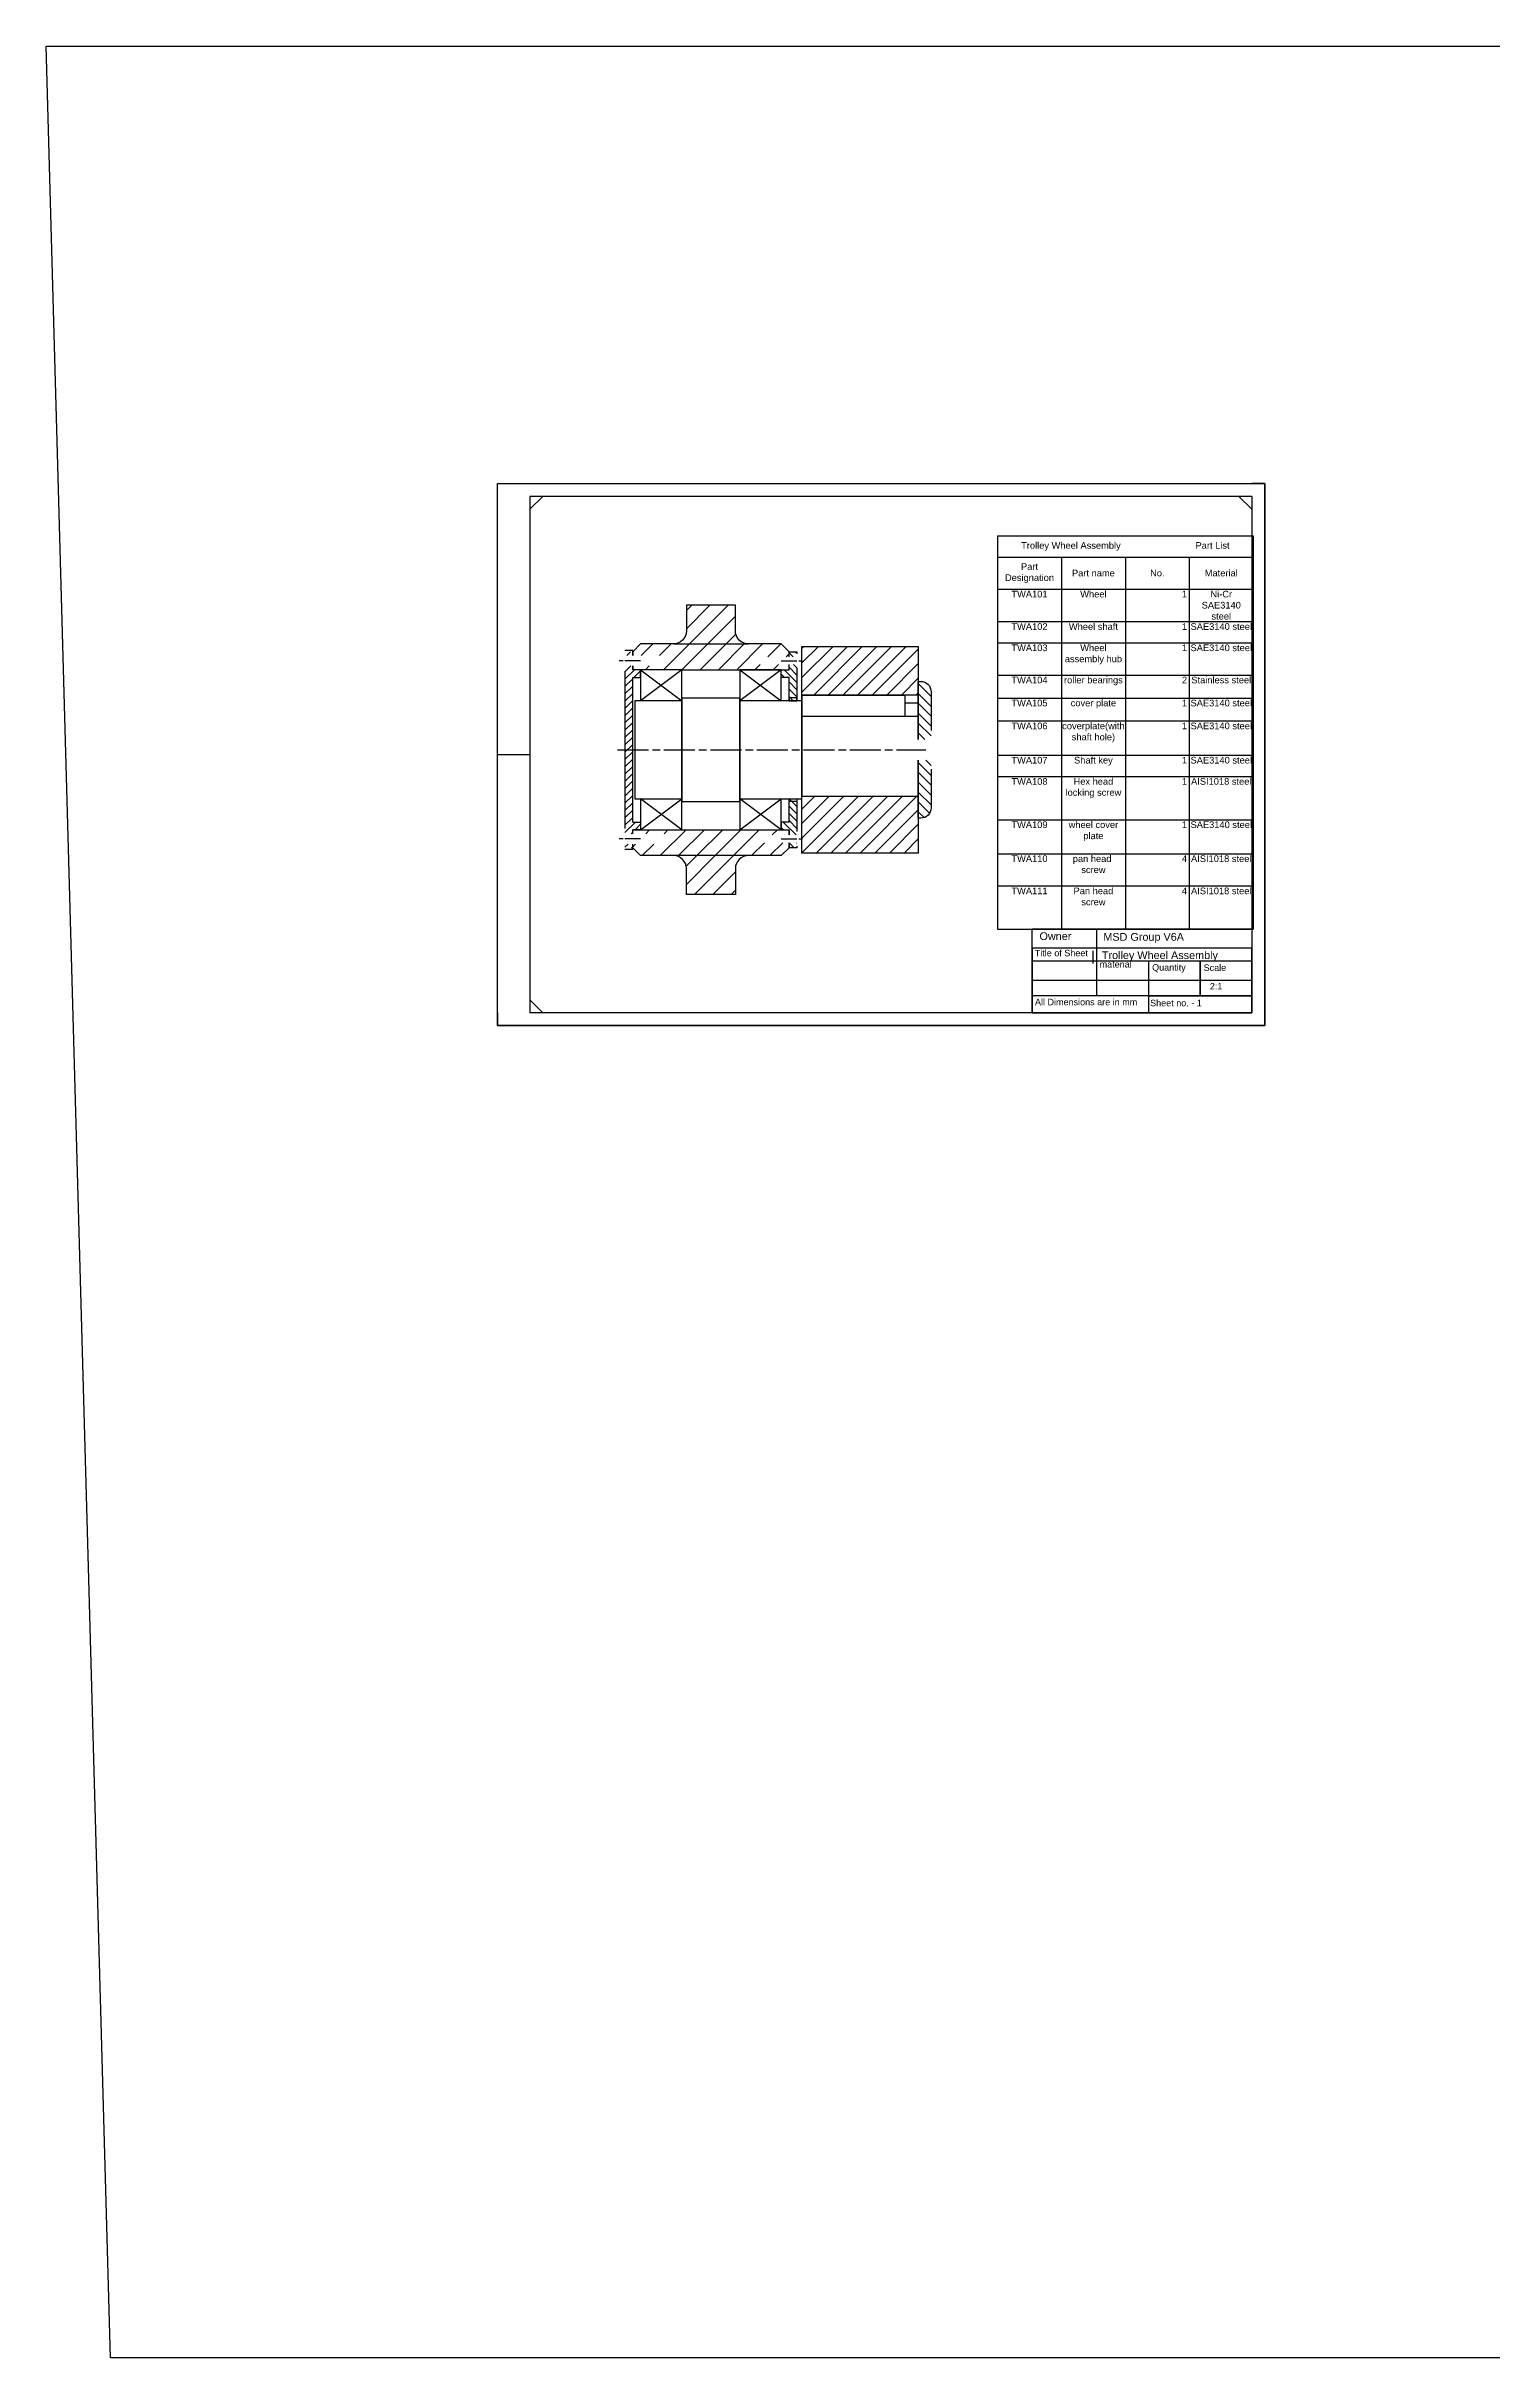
# Model space of a CAD drawing. Header units: millimetres. Extents: x -15074 to 21675, y -7568 to 6574.
# Drawn here: x -6996 to -6436, y 1935 to 2831 of the extents above; entities that cross this region are included whole.
import ezdxf

# ---------------------------------------------------------------- set-up
doc = ezdxf.new("R2010")
doc.units = ezdxf.units.MM
doc.linetypes.add('AM_ISO08W050', pattern=[18, 12, -1.5, 3, -1.5])
doc.linetypes.add('AM_ISO08W050x2', pattern=[9, 6, -0.75, 1.5, -0.75])
doc.layers.add('AM_7', color=142, linetype='AM_ISO08W050', lineweight=25)
doc.layers.add('AM_8', color=1, linetype='Continuous', lineweight=25)
doc.styles.get("Standard").update_dxf_attribs({"font": 'arial.ttf'})
pattern_1 = [(45, (1793.63, 137.725), (-3.535534, 3.535534), [])]
pattern_2 = [(45, (1793.6302, 137.725), (-2.8284271, 2.8284271), [])]
pattern_3 = [(135, (1793.6302, 137.725), (-1.41421356, -1.41421356), [])]
pattern_4 = [(135, (1793.6302, 137.725), (-1.9091883, -1.9091883), [])]

# ---------------------------------------------------------------- blocks, each defined once
blk = doc.blocks.new('*T3')
at = {"color": 0, "linetype": 'ByBlock', "lineweight": -2, "transparency": 16777216}
for p, q in [((0, 0), (98.99, 0)), ((0, 0), (0, -152.35)), ((98.99, 0), (98.99, -152.35)), ((0, -8.19), (98.99, -8.19)), ((24.75, -8.19), (24.75, -152.35)), ((49.49, -8.19), (49.49, -152.35)), ((74.24, -8.19), (74.24, -152.35)), ((0, -20.63), (98.99, -20.63)), ((0, -33.19), (98.99, -33.19)), ((0, -41.43), (98.99, -41.43)), ((0, -53.91), (98.99, -53.91)), ((0, -62.81), (98.99, -62.81)), ((0, -71.67), (98.99, -71.67)), ((0, -84.95), (98.99, -84.95)), ((0, -93.19), (98.99, -93.19)), ((0, -109.96), (98.99, -109.96)), ((0, -123.11), (98.99, -123.11)), ((0, -135.59), (98.99, -135.59)), ((0, -152.35), (98.99, -152.35))]:
    blk.add_line(p, q, dxfattribs=at)
at = {"color": 0, "transparency": 16777216}
for s, insert, char_height, width, attachment_point in [('Trolley Wheel Assembly                             Part List', (49.49, -4.1), 2.5731, 97.7016, 5), ('Part Designation', (12.37, -14.41), 2.5731, 23.4605, 5), ('Part name', (37.12, -14.41), 2.573, 23.4605, 5), ('No.', (61.87, -14.41), 2.573, 23.4605, 5), ('Material', (86.61, -14.41), 2.573, 23.4605, 5), ('{\\C256;\\c0;TWA}101', (12.37, -21.27), 2.5731, 23.0316, 2), ('Wheel', (37.12, -21.27), 2.573, 23.0316, 2), ('1', (73.38, -21.27), 2.57, 23.0316, 3), ('Ni-Cr SAE3140 steel', (86.61, -21.27), 2.5731, 23.0316, 2), ('{\\C256;\\c0;TWA}102', (12.37, -33.84), 2.5731, 23.0316, 2), ('Wheel shaft', (37.12, -33.84), 2.5731, 23.0316, 2), ('1', (73.38, -33.84), 2.57, 23.0316, 3), ('SAE3140 steel', (86.61, -33.84), 2.5731, 23.0316, 2), ('{\\C256;\\c0;TWA}103', (12.37, -42.07), 2.5731, 23.0316, 2), ('Wheel assembly hub', (37.12, -42.07), 2.5731, 23.0316, 2), ('1', (73.38, -42.07), 2.57, 23.0316, 3), ('SAE3140 steel', (86.61, -42.07), 2.5731, 23.0316, 2), ('{\\C256;\\c0;TWA}104', (12.37, -54.55), 2.5731, 23.0316, 2), ('roller bearings', (37.12, -54.55), 2.5731, 23.0316, 2), ('2', (73.38, -54.55), 2.57, 23.0316, 3), ('Stainless steel', (86.61, -54.55), 2.5731, 23.0316, 2), ('{\\C256;\\c0;TWA}105', (12.37, -63.45), 2.5731, 23.0316, 2), ('cover plate', (37.12, -63.45), 2.5731, 23.0316, 2), ('1', (73.38, -63.45), 2.57, 23.0316, 3), ('SAE3140 steel', (86.61, -63.45), 2.5731, 23.0316, 2), ('{\\C256;\\c0;TWA}106', (12.37, -72.32), 2.5731, 23.0316, 2), ('coverplate(with shaft hole)', (37.12, -72.32), 2.5731, 23.0316, 2), ('1', (73.38, -72.32), 2.57, 23.0316, 3), ('SAE3140 steel', (86.61, -72.32), 2.5731, 23.0316, 2), ('{\\C256;\\c0;TWA}107', (12.37, -85.6), 2.5731, 23.0316, 2), ('Shaft key', (37.12, -85.6), 2.573, 23.0316, 2), ('1', (73.38, -85.6), 2.57, 23.0316, 3), ('SAE3140 steel', (86.61, -85.6), 2.5731, 23.0316, 2), ('{\\C256;\\c0;TWA}108', (12.37, -93.83), 2.5731, 23.0316, 2), ('Hex head locking screw', (37.12, -93.83), 2.5731, 23.0316, 2), ('1', (73.38, -93.83), 2.57, 23.0316, 3), ('AISI1018 steel', (86.61, -93.83), 2.5731, 23.0316, 2), ('{\\C256;\\c0;TWA}109', (12.37, -110.6), 2.5731, 23.0316, 2), ('wheel cover plate', (37.12, -110.6), 2.5731, 23.0316, 2), ('1', (73.38, -110.6), 2.57, 23.0316, 3), ('SAE3140 steel', (86.61, -110.6), 2.5731, 23.0316, 2), ('{\\C256;\\c0;TWA}110', (12.37, -123.75), 2.5731, 23.0316, 2), ('pan head  screw', (37.12, -123.75), 2.5731, 23.0316, 2), ('4', (73.38, -123.75), 2.57, 23.0316, 3), ('AISI1018 steel', (86.61, -123.75), 2.5731, 23.0316, 2), ('{\\C256;\\c0;TWA}111', (12.37, -136.23), 2.5731, 23.0316, 2), ('Pan head screw', (37.12, -136.23), 2.5731, 23.0316, 2), ('4', (73.38, -136.23), 2.57, 23.0316, 3), ('AISI1018 steel', (86.61, -136.23), 2.5731, 23.0316, 2)]:
    blk.add_mtext(s, dxfattribs=dict(at, insert=insert, char_height=char_height, width=width, attachment_point=attachment_point))

msp = doc.modelspace()

# ---------------------------------------------------------------- hatches: boundary and pattern name
at = {"layer": 'AM_8', "true_color": 0x000000}
h = msp.add_hatch(dxfattribs=at)
h.set_pattern_fill('_U', color=18, scale=5, angle=45, style=0, pattern_type=0)
h.set_pattern_definition(pattern_1)
edge = h.paths.add_edge_path()
edge.add_line((-6729.614, 2604.279), (-6729.614, 2614.279))
edge.add_line((-6729.614, 2614.279), (-6748.614, 2614.279))
edge.add_line((-6748.614, 2614.279), (-6748.614, 2604.279))
edge.add_arc((-6753.614, 2604.279), 5, -90, 0, ccw=False)
edge.add_line((-6753.614, 2599.279), (-6724.614, 2599.279))
edge.add_arc((-6724.614, 2604.279), 5, 180, 270, ccw=False)
h = msp.add_hatch(dxfattribs=at)
h.set_pattern_fill('_U', color=18, scale=5, angle=45, style=0, pattern_type=0)
h.set_pattern_definition(pattern_1)
edge = h.paths.add_edge_path(flags=0)
edge.add_line((-6769.364, 2590.779), (-6756.964, 2590.779))
edge.add_line((-6756.964, 2590.779), (-6756.364, 2591.379))
edge.add_line((-6756.364, 2591.379), (-6756.364, 2594.179))
edge.add_line((-6756.364, 2594.179), (-6756.964, 2594.779))
edge.add_line((-6756.964, 2594.779), (-6769.364, 2594.779))
edge.add_line((-6769.364, 2596.279), (-6769.364, 2594.779))
edge.add_line((-6766.364, 2599.279), (-6769.364, 2596.279))
edge.add_line((-6711.864, 2599.279), (-6766.364, 2599.279))
edge.add_line((-6708.864, 2596.279), (-6711.864, 2599.279))
edge.add_line((-6708.864, 2594.279), (-6708.864, 2596.279))
edge.add_line((-6708.864, 2594.279), (-6721.424, 2594.279))
edge.add_line((-6721.424, 2594.279), (-6721.864, 2593.839))
edge.add_line((-6721.864, 2593.839), (-6721.864, 2591.719))
edge.add_line((-6721.864, 2591.719), (-6721.424, 2591.279))
edge.add_line((-6721.424, 2591.279), (-6708.864, 2591.279))
edge.add_line((-6708.864, 2589.279), (-6708.864, 2591.279))
edge.add_line((-6769.364, 2589.279), (-6708.864, 2589.279))
edge.add_line((-6769.364, 2590.779), (-6769.364, 2589.279))
edge = h.paths.add_edge_path(flags=0)
edge.add_line((-6708.864, 2594.279), (-6721.424, 2594.279))
edge.add_line((-6708.864, 2591.279), (-6708.864, 2594.279))
edge.add_line((-6721.424, 2591.279), (-6708.864, 2591.279))
edge.add_line((-6721.864, 2591.719), (-6721.424, 2591.279))
edge.add_line((-6721.864, 2593.839), (-6721.864, 2591.719))
edge.add_line((-6721.424, 2594.279), (-6721.864, 2593.839))
edge = h.paths.add_edge_path(flags=0)
edge.add_line((-6769.364, 2590.779), (-6756.964, 2590.779))
edge.add_line((-6769.364, 2594.779), (-6769.364, 2590.779))
edge.add_line((-6756.964, 2594.779), (-6769.364, 2594.779))
edge.add_line((-6756.364, 2594.179), (-6756.964, 2594.779))
edge.add_line((-6756.364, 2591.379), (-6756.364, 2594.179))
edge.add_line((-6756.964, 2590.779), (-6756.364, 2591.379))
edge = h.paths.add_edge_path(flags=0)
edge.add_line((-6708.864, 2594.279), (-6721.424, 2594.279))
edge.add_line((-6708.864, 2591.279), (-6708.864, 2594.279))
edge.add_line((-6721.424, 2591.279), (-6708.864, 2591.279))
edge.add_line((-6721.864, 2591.719), (-6721.424, 2591.279))
edge.add_line((-6721.864, 2593.839), (-6721.864, 2591.719))
edge.add_line((-6721.424, 2594.279), (-6721.864, 2593.839))
edge = h.paths.add_edge_path(flags=0)
edge.add_line((-6769.364, 2590.779), (-6756.964, 2590.779))
edge.add_line((-6769.364, 2594.779), (-6769.364, 2590.779))
edge.add_line((-6756.964, 2594.779), (-6769.364, 2594.779))
edge.add_line((-6756.364, 2594.179), (-6756.964, 2594.779))
edge.add_line((-6756.364, 2591.379), (-6756.364, 2594.179))
edge.add_line((-6756.964, 2590.779), (-6756.364, 2591.379))
h = msp.add_hatch(dxfattribs=at)
h.set_pattern_fill('_U', color=18, scale=4, angle=45, style=0, pattern_type=0)
h.set_pattern_definition(pattern_2)
edge = h.paths.add_edge_path(flags=0)
edge.add_line((-6703.864, 2598.279), (-6703.864, 2579.609))
edge.add_line((-6658.864, 2598.279), (-6703.864, 2598.279))
edge.add_line((-6658.864, 2579.609), (-6658.864, 2598.279))
edge.add_line((-6703.864, 2579.609), (-6658.864, 2579.609))
h = msp.add_hatch(dxfattribs=at)
h.set_pattern_fill('_U', color=18, scale=2, angle=45, style=0, pattern_type=0)
h.set_pattern_definition([(45, (1793.6302, 137.725), (-1.41421356, 1.41421356), [])])
edge = h.paths.add_edge_path(flags=0)
edge.add_line((-6769.364, 2594.779), (-6772.364, 2594.779))
edge.add_line((-6772.364, 2596.279), (-6772.364, 2594.779))
edge.add_line((-6769.364, 2596.279), (-6772.364, 2596.279))
edge.add_line((-6769.364, 2594.779), (-6769.364, 2596.279))
edge = h.paths.add_edge_path(flags=0)
edge.add_line((-6772.364, 2590.779), (-6769.364, 2590.779))
edge.add_line((-6769.364, 2589.279), (-6769.364, 2590.779))
edge.add_line((-6766.364, 2589.279), (-6769.364, 2589.279))
edge.add_line((-6766.364, 2586.279), (-6766.364, 2589.279))
edge.add_line((-6769.364, 2586.279), (-6766.364, 2586.279))
edge.add_line((-6769.364, 2530.279), (-6769.364, 2586.279))
edge.add_line((-6766.364, 2530.279), (-6769.364, 2530.279))
edge.add_line((-6766.364, 2527.279), (-6766.364, 2530.279))
edge.add_line((-6769.364, 2527.279), (-6766.364, 2527.279))
edge.add_line((-6769.364, 2525.779), (-6769.364, 2527.279))
edge.add_line((-6769.364, 2525.779), (-6772.364, 2525.779))
edge.add_line((-6772.364, 2590.779), (-6772.364, 2525.779))
edge = h.paths.add_edge_path(flags=0)
edge.add_line((-6772.364, 2521.779), (-6772.364, 2520.279))
edge.add_line((-6772.364, 2521.779), (-6769.364, 2521.779))
edge.add_line((-6769.364, 2520.279), (-6769.364, 2521.779))
edge.add_line((-6772.364, 2520.279), (-6769.364, 2520.279))
edge = h.paths.add_edge_path(flags=0)
edge.add_line((-6772.364, 2521.779), (-6769.364, 2521.779))
edge.add_line((-6772.364, 2525.779), (-6772.364, 2521.779))
edge.add_line((-6769.364, 2525.779), (-6772.364, 2525.779))
edge.add_line((-6769.364, 2521.779), (-6769.364, 2525.779))
edge = h.paths.add_edge_path(flags=0)
edge.add_line((-6772.364, 2590.779), (-6769.364, 2590.779))
edge.add_line((-6772.364, 2594.779), (-6772.364, 2590.779))
edge.add_line((-6769.364, 2594.779), (-6772.364, 2594.779))
edge.add_line((-6769.364, 2590.779), (-6769.364, 2594.779))
edge = h.paths.add_edge_path(flags=0)
edge.add_line((-6772.364, 2521.779), (-6769.364, 2521.779))
edge.add_line((-6772.364, 2525.779), (-6772.364, 2521.779))
edge.add_line((-6769.364, 2525.779), (-6772.364, 2525.779))
edge.add_line((-6769.364, 2521.779), (-6769.364, 2525.779))
edge = h.paths.add_edge_path(flags=0)
edge.add_line((-6772.364, 2590.779), (-6769.364, 2590.779))
edge.add_line((-6772.364, 2594.779), (-6772.364, 2590.779))
edge.add_line((-6769.364, 2594.779), (-6772.364, 2594.779))
edge.add_line((-6769.364, 2590.779), (-6769.364, 2594.779))
h = msp.add_hatch(dxfattribs=at)
h.set_pattern_fill('_U', color=18, scale=2, angle=135, style=0, pattern_type=0)
h.set_pattern_definition(pattern_3)
edge = h.paths.add_edge_path(flags=0)
edge.add_line((-6705.864, 2594.279), (-6708.864, 2594.279))
edge.add_line((-6708.864, 2596.279), (-6708.864, 2594.279))
edge.add_line((-6705.864, 2596.279), (-6708.864, 2596.279))
edge.add_line((-6705.864, 2594.279), (-6705.864, 2596.279))
edge = h.paths.add_edge_path(flags=0)
edge.add_line((-6708.864, 2591.279), (-6705.864, 2591.279))
edge.add_line((-6705.864, 2577.279), (-6705.864, 2591.279))
edge.add_line((-6708.864, 2577.279), (-6705.864, 2577.279))
edge.add_line((-6708.864, 2586.279), (-6708.864, 2577.279))
edge.add_line((-6711.864, 2586.279), (-6708.864, 2586.279))
edge.add_line((-6711.864, 2589.279), (-6711.864, 2586.279))
edge.add_line((-6708.864, 2589.279), (-6711.864, 2589.279))
edge.add_line((-6708.864, 2591.279), (-6708.864, 2589.279))
edge = h.paths.add_edge_path(flags=0)
edge.add_line((-6708.864, 2591.279), (-6705.864, 2591.279))
edge.add_line((-6708.864, 2594.279), (-6708.864, 2591.279))
edge.add_line((-6705.864, 2594.279), (-6708.864, 2594.279))
edge.add_line((-6705.864, 2591.279), (-6705.864, 2594.279))
edge = h.paths.add_edge_path(flags=0)
edge.add_line((-6708.864, 2591.279), (-6705.864, 2591.279))
edge.add_line((-6708.864, 2594.279), (-6708.864, 2591.279))
edge.add_line((-6705.864, 2594.279), (-6708.864, 2594.279))
edge.add_line((-6705.864, 2591.279), (-6705.864, 2594.279))
h = msp.add_hatch(dxfattribs=at)
h.set_pattern_fill('_U', color=18, scale=2.7, angle=135, style=0, pattern_type=0)
h.set_pattern_definition(pattern_4)
edge = h.paths.add_edge_path()
edge.add_line((-6653.864, 2562.279), (-6658.864, 2562.279))
edge.add_line((-6653.864, 2562.279), (-6653.864, 2580.779))
edge.add_arc((-6657.864, 2580.779), 4, 0, 90)
edge.add_line((-6657.864, 2584.779), (-6658.864, 2584.779))
edge.add_line((-6658.864, 2584.779), (-6658.864, 2562.279))
h.paths.add_polyline_path([(-6658.864, 2564.279), (-6653.864, 2562.279)], flags=16)
h.paths.add_polyline_path([(-6658.864, 2564.279), (-6653.864, 2562.279)], flags=17)
h = msp.add_hatch(dxfattribs=at)
h.set_pattern_fill('_U', color=18, scale=2.7, angle=135, style=0, pattern_type=0)
h.set_pattern_definition(pattern_4)
edge = h.paths.add_edge_path()
edge.add_line((-6658.864, 2554.279), (-6658.864, 2531.779))
edge.add_line((-6658.864, 2531.779), (-6657.864, 2531.779))
edge.add_arc((-6657.864, 2535.779), 4, 270, 360)
edge.add_line((-6653.864, 2535.779), (-6653.864, 2554.279))
edge.add_line((-6658.864, 2554.279), (-6653.864, 2554.279))
h.paths.add_polyline_path([(-6653.864, 2554.279), (-6653.864, 2555.104), (-6658.864, 2555.104), (-6658.864, 2554.279)], flags=17)
h.paths.add_polyline_path([(-6653.864, 2554.279), (-6653.864, 2555.104), (-6658.864, 2555.104), (-6658.864, 2554.279)], flags=17)
h = msp.add_hatch(dxfattribs=at)
h.set_pattern_fill('_U', color=18, scale=2, angle=135, style=0, pattern_type=0)
h.set_pattern_definition(pattern_3)
edge = h.paths.add_edge_path(flags=0)
edge.add_line((-6705.864, 2525.279), (-6708.864, 2525.279))
edge.add_line((-6708.864, 2527.279), (-6708.864, 2525.279))
edge.add_line((-6711.864, 2527.279), (-6708.864, 2527.279))
edge.add_line((-6711.864, 2530.279), (-6711.864, 2527.279))
edge.add_line((-6708.864, 2530.279), (-6711.864, 2530.279))
edge.add_line((-6708.864, 2539.279), (-6708.864, 2530.279))
edge.add_line((-6705.864, 2539.279), (-6708.864, 2539.279))
edge.add_line((-6705.864, 2525.279), (-6705.864, 2539.279))
edge = h.paths.add_edge_path(flags=0)
edge.add_line((-6708.864, 2522.279), (-6705.864, 2522.279))
edge.add_line((-6705.864, 2520.279), (-6705.864, 2522.279))
edge.add_line((-6708.864, 2520.279), (-6705.864, 2520.279))
edge.add_line((-6708.864, 2522.279), (-6708.864, 2520.279))
edge = h.paths.add_edge_path(flags=0)
edge.add_line((-6708.864, 2522.279), (-6705.864, 2522.279))
edge.add_line((-6708.864, 2525.279), (-6708.864, 2522.279))
edge.add_line((-6705.864, 2525.279), (-6708.864, 2525.279))
edge.add_line((-6705.864, 2522.279), (-6705.864, 2525.279))
edge = h.paths.add_edge_path(flags=0)
edge.add_line((-6708.864, 2522.279), (-6705.864, 2522.279))
edge.add_line((-6708.864, 2525.279), (-6708.864, 2522.279))
edge.add_line((-6705.864, 2525.279), (-6708.864, 2525.279))
edge.add_line((-6705.864, 2522.279), (-6705.864, 2525.279))
h = msp.add_hatch(dxfattribs=at)
h.set_pattern_fill('_U', color=18, scale=4, angle=45, style=0, pattern_type=0)
h.set_pattern_definition(pattern_2)
h.paths.add_polyline_path([(-6703.864, 2518.279), (-6658.864, 2518.279), (-6658.864, 2540.279), (-6703.864, 2540.279)])
h = msp.add_hatch(dxfattribs=at)
h.set_pattern_fill('_U', color=18, scale=5, angle=45, style=0, pattern_type=0)
h.set_pattern_definition(pattern_1)
edge = h.paths.add_edge_path(flags=0)
edge.add_line((-6708.864, 2525.279), (-6721.424, 2525.279))
edge.add_line((-6721.424, 2525.279), (-6721.864, 2524.839))
edge.add_line((-6721.864, 2524.839), (-6721.864, 2522.719))
edge.add_line((-6721.864, 2522.719), (-6721.424, 2522.279))
edge.add_line((-6721.424, 2522.279), (-6708.864, 2522.279))
edge.add_line((-6708.864, 2520.279), (-6708.864, 2522.279))
edge.add_line((-6711.864, 2517.279), (-6708.864, 2520.279))
edge.add_line((-6766.364, 2517.279), (-6711.864, 2517.279))
edge.add_line((-6769.364, 2520.279), (-6766.364, 2517.279))
edge.add_line((-6769.364, 2521.779), (-6769.364, 2520.279))
edge.add_line((-6769.364, 2521.779), (-6756.964, 2521.779))
edge.add_line((-6756.964, 2521.779), (-6756.364, 2522.379))
edge.add_line((-6756.364, 2522.379), (-6756.364, 2525.179))
edge.add_line((-6756.364, 2525.179), (-6756.964, 2525.779))
edge.add_line((-6756.964, 2525.779), (-6769.364, 2525.779))
edge.add_line((-6769.364, 2527.279), (-6769.364, 2525.779))
edge.add_line((-6708.864, 2527.279), (-6769.364, 2527.279))
edge.add_line((-6708.864, 2525.279), (-6708.864, 2527.279))
edge = h.paths.add_edge_path(flags=0)
edge.add_line((-6769.364, 2521.779), (-6756.964, 2521.779))
edge.add_line((-6769.364, 2525.779), (-6769.364, 2521.779))
edge.add_line((-6756.964, 2525.779), (-6769.364, 2525.779))
edge.add_line((-6756.364, 2525.179), (-6756.964, 2525.779))
edge.add_line((-6756.364, 2522.379), (-6756.364, 2525.179))
edge.add_line((-6756.964, 2521.779), (-6756.364, 2522.379))
edge = h.paths.add_edge_path(flags=0)
edge.add_line((-6708.864, 2525.279), (-6721.424, 2525.279))
edge.add_line((-6708.864, 2522.279), (-6708.864, 2525.279))
edge.add_line((-6721.424, 2522.279), (-6708.864, 2522.279))
edge.add_line((-6721.864, 2522.719), (-6721.424, 2522.279))
edge.add_line((-6721.864, 2524.839), (-6721.864, 2522.719))
edge.add_line((-6721.424, 2525.279), (-6721.864, 2524.839))
edge = h.paths.add_edge_path(flags=0)
edge.add_line((-6769.364, 2521.779), (-6756.964, 2521.779))
edge.add_line((-6769.364, 2525.779), (-6769.364, 2521.779))
edge.add_line((-6756.964, 2525.779), (-6769.364, 2525.779))
edge.add_line((-6756.364, 2525.179), (-6756.964, 2525.779))
edge.add_line((-6756.364, 2522.379), (-6756.364, 2525.179))
edge.add_line((-6756.964, 2521.779), (-6756.364, 2522.379))
edge = h.paths.add_edge_path(flags=0)
edge.add_line((-6708.864, 2525.279), (-6721.424, 2525.279))
edge.add_line((-6708.864, 2522.279), (-6708.864, 2525.279))
edge.add_line((-6721.424, 2522.279), (-6708.864, 2522.279))
edge.add_line((-6721.864, 2522.719), (-6721.424, 2522.279))
edge.add_line((-6721.864, 2524.839), (-6721.864, 2522.719))
edge.add_line((-6721.424, 2525.279), (-6721.864, 2524.839))
h = msp.add_hatch(dxfattribs=at)
h.set_pattern_fill('_U', color=18, scale=5, angle=45, style=0, pattern_type=0)
h.set_pattern_definition(pattern_1)
edge = h.paths.add_edge_path()
edge.add_line((-6724.614, 2517.279), (-6753.614, 2517.279))
edge.add_arc((-6753.614, 2512.279), 5, 0, 90, ccw=False)
edge.add_line((-6748.614, 2512.279), (-6748.614, 2502.279))
edge.add_line((-6748.614, 2502.279), (-6729.614, 2502.279))
edge.add_line((-6729.614, 2502.279), (-6729.614, 2512.279))
edge.add_arc((-6724.614, 2512.279), 5, 90, 180, ccw=False)

# ---------------------------------------------------------------- linework, layer by layer
for p, q in [((-6809.186, 2656.438), (-6809.186, 2651.438)), ((-6809.186, 2651.438), (-6804.186, 2656.438)), ((-6529.686, 2651.438), (-6534.686, 2656.438)), ((-6529.686, 2656.438), (-6529.686, 2651.438)), ((-6753.614, 2599.279), (-6724.614, 2599.279)), ((-6766.364, 2589.279), (-6750.364, 2577.279)), ((-6750.364, 2589.279), (-6766.364, 2577.279)), ((-6750.364, 2589.279), (-6727.864, 2589.279)), ((-6711.864, 2589.279), (-6727.864, 2577.279)), ((-6727.864, 2589.279), (-6711.864, 2577.279)), ((-6821.686, 2556.438), (-6809.186, 2556.438)), ((-6766.364, 2527.279), (-6750.364, 2539.279)), ((-6750.364, 2527.279), (-6766.364, 2539.279)), ((-6711.864, 2527.279), (-6727.864, 2539.279)), ((-6727.864, 2527.279), (-6711.864, 2539.279)), ((-6591.251, 2480.448), (-6591.251, 2475.448)), ((-6569.686, 2462.938), (-6569.686, 2456.438)), ((-6809.186, 2461.438), (-6804.186, 2456.438))]:
    msp.add_line(p, q)
for points in [[(-6996.402, 2830.812), (-3809.884, 2830.812), (-3785.059, 1935.388), (-6971.576, 1935.388)], [(-6821.686, 2661.438), (-6524.686, 2661.438), (-6524.686, 2451.438), (-6821.686, 2451.438)], [(-6703.864, 2571.279), (-6663.864, 2571.279), (-6663.864, 2579.279), (-6703.864, 2579.279)], [(-6727.864, 2578.279), (-6750.364, 2578.279), (-6750.364, 2538.279), (-6727.864, 2538.279)], [(-6708.864, 2577.279), (-6705.875, 2577.279), (-6705.875, 2578.341), (-6708.864, 2578.341)], [(-6708.864, 2539.279), (-6705.875, 2539.279), (-6705.875, 2538.217), (-6708.864, 2538.217)], [(-6614.686, 2488.938), (-6529.686, 2488.938), (-6529.686, 2456.438), (-6614.686, 2456.438)], [(-6614.686, 2456.438), (-6529.686, 2456.438), (-6529.686, 2481.438), (-6614.686, 2481.438)], [(-6614.686, 2456.438), (-6529.686, 2456.438), (-6529.686, 2476.438), (-6614.686, 2476.438)], [(-6549.686, 2476.438), (-6569.686, 2476.438), (-6569.686, 2462.938), (-6549.686, 2462.938)], [(-6529.686, 2476.438), (-6549.686, 2476.438), (-6549.686, 2462.938), (-6529.686, 2462.938)], [(-6614.686, 2456.438), (-6529.686, 2456.438), (-6529.686, 2468.938), (-6614.686, 2468.938)], [(-6614.686, 2456.438), (-6529.686, 2456.438), (-6529.686, 2462.938), (-6614.686, 2462.938)]]:
    msp.add_lwpolyline(points, close=True)
for points in [[(-6809.186, 2451.438), (-6821.686, 2451.438), (-6821.686, 2661.438), (-6809.186, 2661.438)], [(-6821.686, 2656.438), (-6821.686, 2661.438), (-6524.686, 2661.438), (-6524.686, 2656.438)], [(-6529.686, 2451.438), (-6524.686, 2451.438), (-6524.686, 2661.438), (-6529.686, 2661.438)], [(-6809.186, 2656.438), (-6809.186, 2456.438)], [(-6529.686, 2656.438), (-6809.186, 2656.438)], [(-6529.686, 2656.438), (-6529.686, 2456.438)], [(-6769.364, 2594.779), (-6769.364, 2596.784), (-6772.364, 2596.784)], [(-6703.864, 2596.237), (-6703.864, 2598.279), (-6658.864, 2598.279), (-6658.864, 2562.279)], [(-6772.364, 2588.779), (-6772.364, 2527.779)], [(-6769.364, 2589.279), (-6769.364, 2590.779)], [(-6769.364, 2590.779), (-6769.364, 2589.279)], [(-6769.364, 2586.279), (-6766.364, 2586.279), (-6766.364, 2589.279), (-6769.364, 2589.279)], [(-6766.364, 2539.279), (-6766.364, 2527.279), (-6750.364, 2527.279), (-6750.364, 2589.279), (-6766.364, 2589.279), (-6766.364, 2577.279)], [(-6727.864, 2589.279), (-6708.864, 2589.279), (-6708.864, 2590.779)], [(-6711.864, 2577.279), (-6711.864, 2589.279), (-6727.864, 2589.279), (-6727.864, 2527.279), (-6711.864, 2527.279), (-6711.864, 2539.279)], [(-6708.864, 2586.279), (-6711.864, 2586.279), (-6711.864, 2589.279), (-6708.864, 2589.279)], [(-6708.864, 2594.779), (-6708.864, 2596.279), (-6705.864, 2596.279)], [(-6708.864, 2594.279), (-6708.864, 2594.779)], [(-6708.864, 2594.279), (-6708.864, 2594.779)], [(-6708.864, 2590.779), (-6708.864, 2591.279)], [(-6708.864, 2590.779), (-6708.864, 2591.279)], [(-6708.864, 2589.279), (-6708.864, 2590.779)], [(-6705.864, 2596.279), (-6705.864, 2595.579)], [(-6705.864, 2589.979), (-6705.864, 2588.779)], [(-6705.864, 2588.779), (-6705.864, 2577.279)], [(-6703.864, 2593.529), (-6703.864, 2596.237)], [(-6703.864, 2592.029), (-6703.864, 2593.529)], [(-6703.864, 2589.321), (-6703.864, 2592.029)], [(-6658.864, 2554.279), (-6658.864, 2518.279), (-6703.864, 2518.279), (-6703.864, 2589.321)], [(-6769.364, 2530.279), (-6769.364, 2586.279)], [(-6708.864, 2577.279), (-6708.864, 2586.279)], [(-6703.864, 2576.279), (-6703.864, 2579.609), (-6658.864, 2579.609), (-6658.864, 2576.279), (-6663.864, 2576.279)], [(-6750.364, 2577.279), (-6768.501, 2577.279), (-6768.501, 2539.279), (-6750.364, 2539.279)], [(-6727.864, 2539.279), (-6703.864, 2539.279), (-6703.864, 2577.279), (-6727.864, 2577.279)], [(-6703.864, 2576.279), (-6703.864, 2540.279), (-6658.864, 2540.279), (-6658.864, 2554.279)], [(-6703.864, 2576.279), (-6703.864, 2571.279), (-6658.864, 2571.279), (-6658.864, 2576.279), (-6663.864, 2576.279)], [(-6658.864, 2562.279), (-6658.864, 2576.279), (-6663.864, 2576.279)], [(-6708.864, 2530.279), (-6708.864, 2539.279)], [(-6705.864, 2539.279), (-6705.864, 2526.579)], [(-6769.364, 2530.279), (-6766.364, 2530.279), (-6766.364, 2527.279), (-6769.364, 2527.279)], [(-6769.364, 2525.779), (-6769.364, 2527.279), (-6708.864, 2527.279), (-6708.864, 2525.279)], [(-6769.364, 2525.779), (-6769.364, 2527.279)], [(-6769.364, 2525.779), (-6769.364, 2527.279)], [(-6727.864, 2527.279), (-6708.864, 2527.279), (-6708.864, 2525.279)], [(-6708.864, 2530.279), (-6711.864, 2530.279), (-6711.864, 2527.279), (-6708.864, 2527.279)], [(-6708.864, 2525.279), (-6708.864, 2527.279)], [(-6772.364, 2519.749), (-6769.364, 2519.749), (-6769.364, 2521.779)], [(-6708.864, 2522.279), (-6708.864, 2520.279), (-6711.864, 2517.279), (-6766.364, 2517.279), (-6769.364, 2520.279), (-6769.364, 2521.779)], [(-6705.864, 2520.979), (-6705.864, 2520.279), (-6708.864, 2520.279), (-6708.864, 2522.279)], [(-6589.686, 2462.938), (-6589.686, 2488.938), (-6529.686, 2488.938), (-6529.686, 2456.438), (-6589.686, 2456.438)], [(-6821.686, 2456.438), (-6821.686, 2451.438), (-6524.686, 2451.438), (-6524.686, 2456.438)], [(-6529.686, 2456.438), (-6809.186, 2456.438)]]:
    msp.add_lwpolyline(points)
for points in [[(-6708.864, 2594.779), (-6708.864, 2596.279), (-6711.864, 2599.279), (-6724.614, 2599.279, -0.4142136), (-6729.614, 2604.279), (-6729.614, 2614.279), (-6748.614, 2614.279), (-6748.614, 2604.279, -0.4142136), (-6753.614, 2599.279), (-6766.364, 2599.279), (-6769.364, 2596.279), (-6769.364, 2594.779)], [(-6658.864, 2562.279), (-6658.864, 2584.779), (-6657.864, 2584.779, -0.4142136), (-6653.864, 2580.779), (-6653.864, 2565.786)], [(-6653.864, 2550.771), (-6653.864, 2535.779, -0.4142136), (-6657.864, 2531.779), (-6658.864, 2531.779), (-6658.864, 2554.279)], [(-6708.864, 2522.279), (-6708.864, 2520.279), (-6711.864, 2517.279), (-6724.614, 2517.279, 0.4142136), (-6729.614, 2512.279), (-6729.614, 2502.279), (-6748.614, 2502.279), (-6748.614, 2512.279, 0.4142136), (-6753.614, 2517.279), (-6766.364, 2517.279), (-6769.364, 2520.279), (-6769.364, 2521.779)]]:
    msp.add_lwpolyline(points, format="xyb")
at = {"layer": 'AM_7', "linetype": 'AM_ISO08W050x2'}
for p, q in [((-6766.364, 2592.779), (-6775.364, 2592.779)), ((-6711.864, 2592.779), (-6702.864, 2592.779)), ((-6766.364, 2523.779), (-6775.364, 2523.779)), ((-6711.864, 2523.779), (-6702.864, 2523.779))]:
    msp.add_line(p, q, dxfattribs=at)
at = {"layer": 'AM_7'}
msp.add_line((-6775.264, 2558.279), (-6655.864, 2558.279), dxfattribs=at)

# ---------------------------------------------------------------- block references
msp.add_blockref('*T3', (-6628.143, 2641.133))

# ---------------------------------------------------------------- texts
at = {"attachment_point": 1}
for s, width, heights, insert, char_height in [('Title of Sheet', 22.81629, [0], (-6613.736, 2480.782), 2.5), (' Owner', 21.09069, [0], (-6613.065, 2487.583), 3), ('Trolley Wheel Assembly', 47.54991, [0], (-6587.756, 2480.208), 3), ('MSD Group V6A', 46.97471, [0], (-6587.181, 2487.296), 3), ('material', 18.93235, [0], (-6588.619, 2476.438), 2.5), ('Quantity', 16.77668, [0], (-6568.295, 2475.227), 2.5), ('Scale', 17.25601, [0], (-6548.355, 2475.131), 2.5), ('\\pxi-3,l4,t4;2:1', 17.0613, [0], (-6548.463, 2467.927), 2.5), ('All Dimensions are in mm', 48.26912, [0], (-6613.64, 2461.817), 2.5), ('Sheet no. - 1', 36.3335, [0.905], (-6569.062, 2461.433), 2.5)]:
    msp.add_mtext_dynamic_manual_height_columns(s, width=width, gutter_width=6.25, heights=heights, dxfattribs=dict(at, insert=insert, char_height=char_height))

doc.saveas('drawing.dxf')
